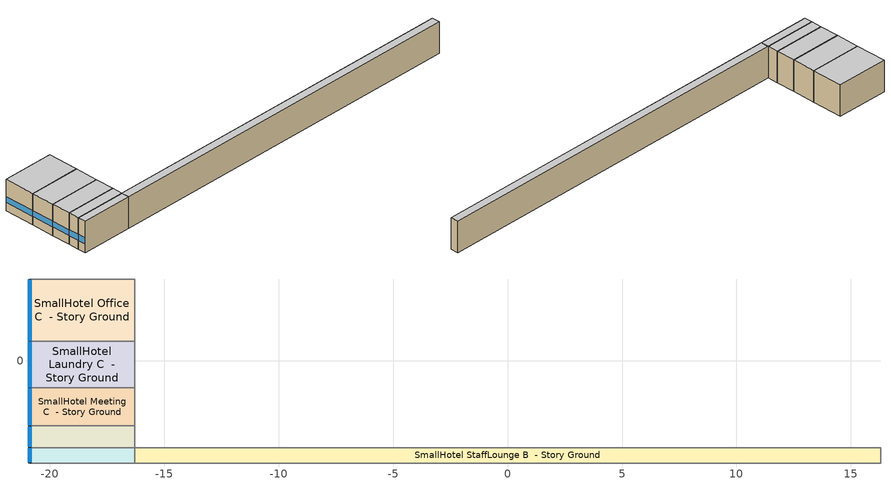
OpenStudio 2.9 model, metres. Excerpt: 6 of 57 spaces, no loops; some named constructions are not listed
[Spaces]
SmallHotel StaffLounge B  - Story Ground
 floor ground (Foundation F 126 Perim 00 Area 2204): 16.3,-4.47 -16.3,-4.47 -16.3,-3.8 16.3,-3.8 z0
 wall to SmallHotel PublicRestroom B  - Story Ground: -16.3,-4.47 16.3,-4.47 z0:2.74
 wall to SmallHotel StaffLounge C  - Story Ground: -16.3,-3.8 -16.3,-4.47 z0:2.74
 wall to SmallHotel ElevatorCore B  - Story Ground: 16.3,-3.8 -16.3,-3.8 z0:2.74
 wall to SmallHotel StaffLounge A  - Story Ground: 16.3,-4.47 16.3,-3.8 z0:2.74
 ceiling adiabatic (Typical Interior Ceiling): 16.3,-3.8 -16.3,-3.8 -16.3,-4.47 16.3,-4.47 z2.74
SmallHotel StaffLounge C  - Story Ground
 floor ground (Foundation F 126 Perim 068 Area 309): -16.3,-4.47 -20.87,-4.47 -20.87,-3.8 -16.3,-3.8 z0
 wall outside: -20.87,-3.8 -20.87,-4.47 z0:2.74
 wall to SmallHotel PublicRestroom C  - Story Ground: -20.87,-4.47 -16.3,-4.47 z0:2.74
 wall to SmallHotel ElevatorCore C  - Story Ground: -16.3,-3.8 -20.87,-3.8 z0:2.74
 window (Window U-0.91 SHGC 0.68): -20.87,-3.82 -20.87,-4.45 z0.76:1.3
 ceiling adiabatic (Typical Interior Ceiling): -16.3,-3.8 -20.87,-3.8 -20.87,-4.47 -16.3,-4.47 z2.74
SmallHotel ElevatorCore C  - Story Ground
 floor ground (Foundation F 126 Perim 094 Area 431): -16.3,-3.8 -20.87,-3.8 -20.87,-2.85 -16.3,-2.85 z0
 wall outside: -20.87,-2.85 -20.87,-3.8 z0:2.74
 wall to SmallHotel Meeting C  - Story Ground: -16.3,-2.85 -20.87,-2.85 z0:2.74
 wall to SmallHotel ElevatorCore B  - Story Ground: -16.3,-3.8 -16.3,-2.85 z0:2.74
 window (Window U-0.91 SHGC 0.68): -20.87,-2.88 -20.87,-3.77 z0.76:1.28
 ceiling adiabatic (Typical Interior Ceiling): -16.3,-2.85 -20.87,-2.85 -20.87,-3.8 -16.3,-3.8 z2.74
SmallHotel Meeting C  - Story Ground
 floor ground (Foundation F 126 Perim 167 Area 763): -16.3,-2.85 -20.87,-2.85 -20.87,-1.18 -16.3,-1.18 z0
 wall outside: -20.87,-1.18 -20.87,-2.85 z0:2.74
 wall to SmallHotel Laundry C  - Story Ground: -16.3,-1.18 -20.87,-1.18 z0:2.74
 wall to SmallHotel Meeting B  - Story Ground: -16.3,-2.85 -16.3,-1.18 z0:2.74
 window (Window U-0.91 SHGC 0.68): -20.87,-1.21 -20.87,-2.83 z0.76:1.27
 ceiling adiabatic (Typical Interior Ceiling): -16.3,-1.18 -20.87,-1.18 -20.87,-2.85 -16.3,-2.85 z2.74
SmallHotel Laundry C  - Story Ground
 floor ground (Foundation F 126 Perim 204 Area 931): -16.3,-1.18 -20.87,-1.18 -20.87,0.85 -16.3,0.85 z0
 wall outside: -20.87,0.85 -20.87,-1.18 z0:2.74
 wall to SmallHotel Office C  - Story Ground: -16.3,0.85 -20.87,0.85 z0:2.74
 wall to SmallHotel Laundry B  - Story Ground: -16.3,-1.18 -16.3,0.85 z0:2.74
 window (Window U-0.91 SHGC 0.68): -20.87,0.83 -20.87,-1.16 z0.76:1.27
 ceiling adiabatic (Typical Interior Ceiling): -16.3,0.85 -20.87,0.85 -20.87,-1.18 -16.3,-1.18 z2.74
SmallHotel Office C  - Story Ground
 floor ground (Foundation F 126 Perim 271 Area 124): -16.3,0.85 -20.87,0.85 -20.87,3.57 -16.3,3.57 z0
 wall outside: -20.87,3.57 -20.87,0.85 z0:2.74
 wall to SmallHotel Storage C  - Story Ground: -16.3,3.57 -20.87,3.57 z0:2.74
 wall to SmallHotel Office B  - Story Ground: -16.3,0.85 -16.3,3.57 z0:2.74
 window (Window U-0.91 SHGC 0.68): -20.87,3.54 -20.87,0.88 z0.76:1.27
 ceiling adiabatic (Typical Interior Ceiling): -16.3,3.57 -20.87,3.57 -20.87,0.85 -16.3,0.85 z2.74
[SizingPeriod:DesignDay] Barometric Pressure {Pa}=100523; Sky Clearness=0; Rain Indicator=0; Snow Indicator=0; Day of Month=21; Daylight Saving Time Indicator=0; Humidity Indicating Type=Wetbulb; Dry-Bulb Temperature Range Modifier Type=DefaultMultipliers
Name | Maximum Dry-Bulb Temperature {C} | Daily Dry-Bulb Temperature Range {deltaC} | Humidity Indicating Conditions at Maximum Dry-Bulb | Wind Speed {m/s} | Wind Direction {deg} | Month | Day Type | Solar Model Indicator | ASHRAE Taub | ASHRAE Taud
Mobile Bates Field Ann Htg 99% Condns DB 1 | -0.5 | 0 | -0.5 | 3.2 | 10 | 1 | WinterDesignDay | ASHRAEClearSky
Mobile Bates Field Ann Htg 99.6% Condns DB 1 | -2.4 | 0 | -2.4 | 3.2 | 10 | 1 | WinterDesignDay | ASHRAEClearSky
Mobile Bates Field Ann Htg Wind 99% Condns WS=>MCDB 1 | 13.1 | 0 | 13.1 | 9.2 | 10 | 1 | WinterDesignDay | ASHRAEClearSky
Mobile Bates Field April .4% Condns DB=>MCWB 1 | 30.1 | 11.5 | 20.9 | 3.3 | 350 | 4 | SummerDesignDay | ASHRAETau | 0.376 | 2.407
Mobile Bates Field April .4% Condns WB=>MCDB 1 | 26.8 | 11.5 | 23.7 | 3.3 | 350 | 4 | SummerDesignDay | ASHRAETau | 0.376 | 2.407
Mobile Bates Field August .4% Condns DB=>MCWB 1 | 36 | 9.4 | 25.6 | 3.3 | 350 | 8 | SummerDesignDay | ASHRAETau | 0.409 | 2.382
Mobile Bates Field August .4% Condns WB=>MCDB 1 | 32.9 | 9.4 | 27.6 | 3.3 | 350 | 8 | SummerDesignDay | ASHRAETau | 0.409 | 2.382
Mobile Bates Field December .4% Condns DB=>MCWB 1 | 24.8 | 10.8 | 20.4 | 3.3 | 350 | 12 | SummerDesignDay | ASHRAETau | 0.348 | 2.66
Mobile Bates Field December .4% Condns WB=>MCDB 1 | 23.3 | 10.8 | 22.1 | 3.3 | 350 | 12 | SummerDesignDay | ASHRAETau | 0.348 | 2.66
Mobile Bates Field February .4% Condns DB=>MCWB 1 | 25.2 | 11 | 19.2 | 3.3 | 350 | 2 | SummerDesignDay | ASHRAETau | 0.356 | 2.575
Mobile Bates Field February .4% Condns WB=>MCDB 1 | 23.2 | 11 | 21.5 | 3.3 | 350 | 2 | SummerDesignDay | ASHRAETau | 0.356 | 2.575
Mobile Bates Field January .4% Condns DB=>MCWB 1 | 23.6 | 10.7 | 19.3 | 3.3 | 350 | 1 | SummerDesignDay | ASHRAETau | 0.361 | 2.608
Mobile Bates Field January .4% Condns WB=>MCDB 1 | 22.3 | 10.7 | 21 | 3.3 | 350 | 1 | SummerDesignDay | ASHRAETau | 0.361 | 2.608
Mobile Bates Field July .4% Condns DB=>MCWB 1 | 35.8 | 9.4 | 25.6 | 3.3 | 350 | 7 | SummerDesignDay | ASHRAETau | 0.437 | 2.264
Mobile Bates Field July .4% Condns WB=>MCDB 1 | 32.1 | 9.4 | 27.7 | 3.3 | 350 | 7 | SummerDesignDay | ASHRAETau | 0.437 | 2.264
Mobile Bates Field June .4% Condns DB=>MCWB 1 | 35.3 | 9.6 | 25 | 3.3 | 350 | 6 | SummerDesignDay | ASHRAETau | 0.39 | 2.382
Mobile Bates Field June .4% Condns WB=>MCDB 1 | 31.2 | 9.6 | 26.8 | 3.3 | 350 | 6 | SummerDesignDay | ASHRAETau | 0.39 | 2.382
Mobile Bates Field March .4% Condns DB=>MCWB 1 | 27.5 | 11.4 | 18 | 3.3 | 350 | 3 | SummerDesignDay | ASHRAETau | 0.365 | 2.508
Mobile Bates Field March .4% Condns WB=>MCDB 1 | 24.3 | 11.4 | 22.3 | 3.3 | 350 | 3 | SummerDesignDay | ASHRAETau | 0.365 | 2.508
Mobile Bates Field May .4% Condns DB=>MCWB 1 | 32.9 | 10.7 | 22.7 | 3.3 | 350 | 5 | SummerDesignDay | ASHRAETau | 0.369 | 2.409
Mobile Bates Field May .4% Condns WB=>MCDB 1 | 29.6 | 10.7 | 25.4 | 3.3 | 350 | 5 | SummerDesignDay | ASHRAETau | 0.369 | 2.409
Mobile Bates Field November .4% Condns DB=>MCWB 1 | 27.4 | 11.6 | 20.4 | 3.3 | 350 | 11 | SummerDesignDay | ASHRAETau | 0.368 | 2.556
Mobile Bates Field November .4% Condns WB=>MCDB 1 | 25.1 | 11.6 | 23.5 | 3.3 | 350 | 11 | SummerDesignDay | ASHRAETau | 0.368 | 2.556
Mobile Bates Field October .4% Condns DB=>MCWB 1 | 31.2 | 11.4 | 23 | 3.3 | 350 | 10 | SummerDesignDay | ASHRAETau | 0.371 | 2.55
Mobile Bates Field October .4% Condns WB=>MCDB 1 | 28.2 | 11.4 | 25.4 | 3.3 | 350 | 10 | SummerDesignDay | ASHRAETau | 0.371 | 2.55
Mobile Bates Field September .4% Condns DB=>MCWB 1 | 34.2 | 9.7 | 23.9 | 3.3 | 350 | 9 | SummerDesignDay | ASHRAETau | 0.401 | 2.441
Mobile Bates Field September .4% Condns WB=>MCDB 1 | 30 | 9.7 | 26.5 | 3.3 | 350 | 9 | SummerDesignDay | ASHRAETau | 0.401 | 2.441
[Curve:Biquadratic] Minimum Value of x=12.77778; Maximum Value of x=23.88889; Minimum Value of y=21.11111; Maximum Value of y=46.11111
Name | Coefficient1 Constant | Coefficient2 x | Coefficient3 x**2 | Coefficient4 y | Coefficient5 y**2 | Coefficient6 x*y
Zone SmallHotel PublicRestroom A  - Story Ground PTHP Htg Coil Defrost EIR Func of Temp Curve; Zone SmallHotel PublicRestroom B  - Story Ground PTHP Htg Coil Defrost EIR Func of Temp Curve; Zone SmallHotel PublicRestroom C  - Story Ground PTHP Htg Coil Defrost EIR Func of Temp Curve; Zone SmallHotel StaffLounge A  - Story Ground PTHP Htg Coil Defrost EIR Func of Temp Curve; Zone SmallHotel StaffLounge B  - Story Ground PTHP Htg Coil Defrost EIR Func of Temp Curve; Zone SmallHotel StaffLounge C  - Story Ground PTHP Htg Coil Defrost EIR Func of Temp Curve; Zone SmallHotel GuestRoom123Occ A  - Story Top PTHP Htg Coil Defrost EIR Func of Temp Curve; Zone SmallHotel GuestRoom123Occ A end_a - Story Top PTHP Htg Coil Defrost EIR Func of Temp Curve; Zone SmallHotel GuestRoom123Occ A end_b - Story Top PTHP Htg Coil Defrost EIR Func of Temp Curve; Zone SmallHotel GuestRoom123Occ C  - Story Top PTHP Htg Coil Defrost EIR Func of Temp Curve; Zone SmallHotel GuestRoom123Occ C end_a - Story Top PTHP Htg Coil Defrost EIR Func of Temp Curve; Zone SmallHotel GuestRoom123Occ C end_b - Story Top PTHP Htg Coil Defrost EIR Func of Temp Curve; Zone SmallHotel Corridor B  - Story Top PTHP Htg Coil Defrost EIR Func of Temp Curve; Zone SmallHotel Corridor B end_a - Story Top PTHP Htg Coil Defrost EIR Func of Temp Curve; Zone SmallHotel Corridor B end_b - Story Top PTHP Htg Coil Defrost EIR Func of Temp Curve; HPACCOOLEIRFT | 0.297145 | 0.0430933 | -0.000748766 | 0.00597727 | 0.000482112 | -0.000956448
HPACCoolCapFT | 0.766956 | 0.0107756 | -4.14703e-05 | 0.00134961 | -0.000261144 | 0.000457488
